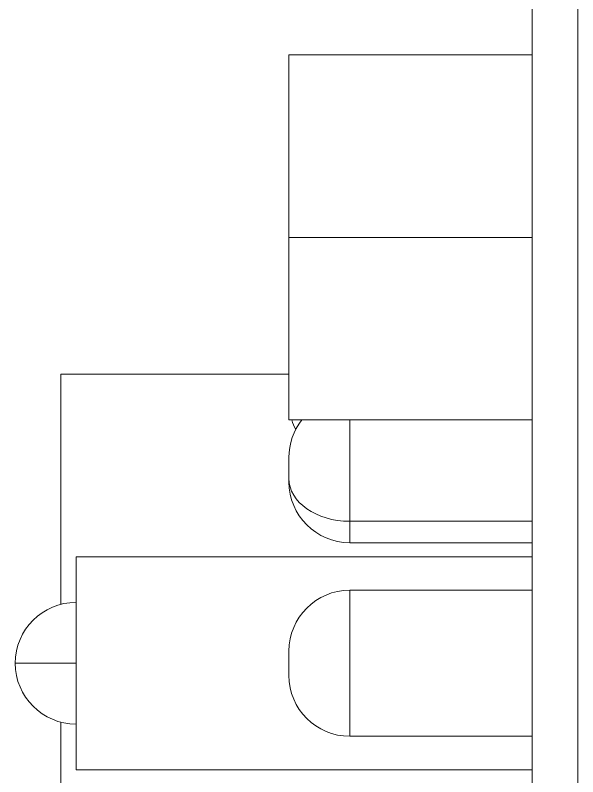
# Model space of a CAD drawing. Header units: millimetres. Extents: x 0 to 510, y 0 to 210.
# Drawn here: x 39.62 to 58.12, y 123.43 to 148.47 of the extents above; entities that cross this region are included whole.
import ezdxf

# ---------------------------------------------------------------- set-up
doc = ezdxf.new("R2010")
doc.units = ezdxf.units.MM
doc.layers.add('1', color=7, linetype='Continuous', true_color=0xffffff)

msp = doc.modelspace()

# ---------------------------------------------------------------- linework, layer by layer
at = {"layer": '1', "color": 155, "linetype": 'Continuous', "lineweight": 18}
for p, q in [((56.618, 157.665), (56.618, 96.665)), ((58.118, 157.665), (58.118, 96.665)), ((56.618, 147.165), (48.618, 147.165)), ((48.618, 141.165), (48.618, 147.165)), ((48.618, 141.165), (48.618, 135.165)), ((48.618, 136.665), (41.118, 136.665)), ((41.118, 129.102), (41.118, 136.665)), ((48.618, 135.165), (56.618, 135.165)), ((48.618, 133.246), (48.618, 133.929)), ((48.618, 133.246), (48.618, 133.129)), ((50.618, 131.129), (56.618, 131.129)), ((56.618, 130.665), (41.618, 130.665)), ((41.618, 123.665), (41.618, 130.665)), ((50.618, 129.565), (56.618, 129.565)), ((48.618, 126.765), (48.618, 127.565)), ((41.118, 121.665), (41.118, 125.229)), ((50.618, 124.765), (56.618, 124.765)), ((56.618, 123.665), (41.618, 123.665))]:
    msp.add_line(p, q, dxfattribs=at)
at = {"layer": '1', "color": 155, "linetype": 'Continuous', "lineweight": 13}
for p, q in [((48.618, 141.165), (56.618, 141.165)), ((50.618, 131.832), (50.618, 135.165)), ((50.618, 131.832), (50.618, 131.129)), ((56.618, 131.832), (50.618, 131.832)), ((50.618, 124.765), (50.618, 129.565)), ((39.618, 127.165), (41.618, 127.165))]:
    msp.add_line(p, q, dxfattribs=at)
at = {"layer": '1', "color": 155, "linetype": 'Continuous', "lineweight": 18}
for centre, start, end in [((50.618, 133.929), 141.8273, 180), ((50.618, 135.765), 197.4586, 207.3234), ((50.618, 133.129), 180, 270), ((50.618, 127.565), 90, 180), ((41.618, 127.165), 90, 180), ((41.618, 127.165), 180, 270), ((50.618, 126.765), 180, 270)]:
    msp.add_arc(centre, 2, start, end, dxfattribs=at)
at = {"layer": '1', "color": 155, "linetype": 'Continuous', "lineweight": 13}
msp.add_ellipse((50.618, 133.246), major_axis=(2, 0), ratio=0.707107, start_param=3.141593, end_param=4.712389, dxfattribs=at)

doc.saveas('drawing.dxf')
